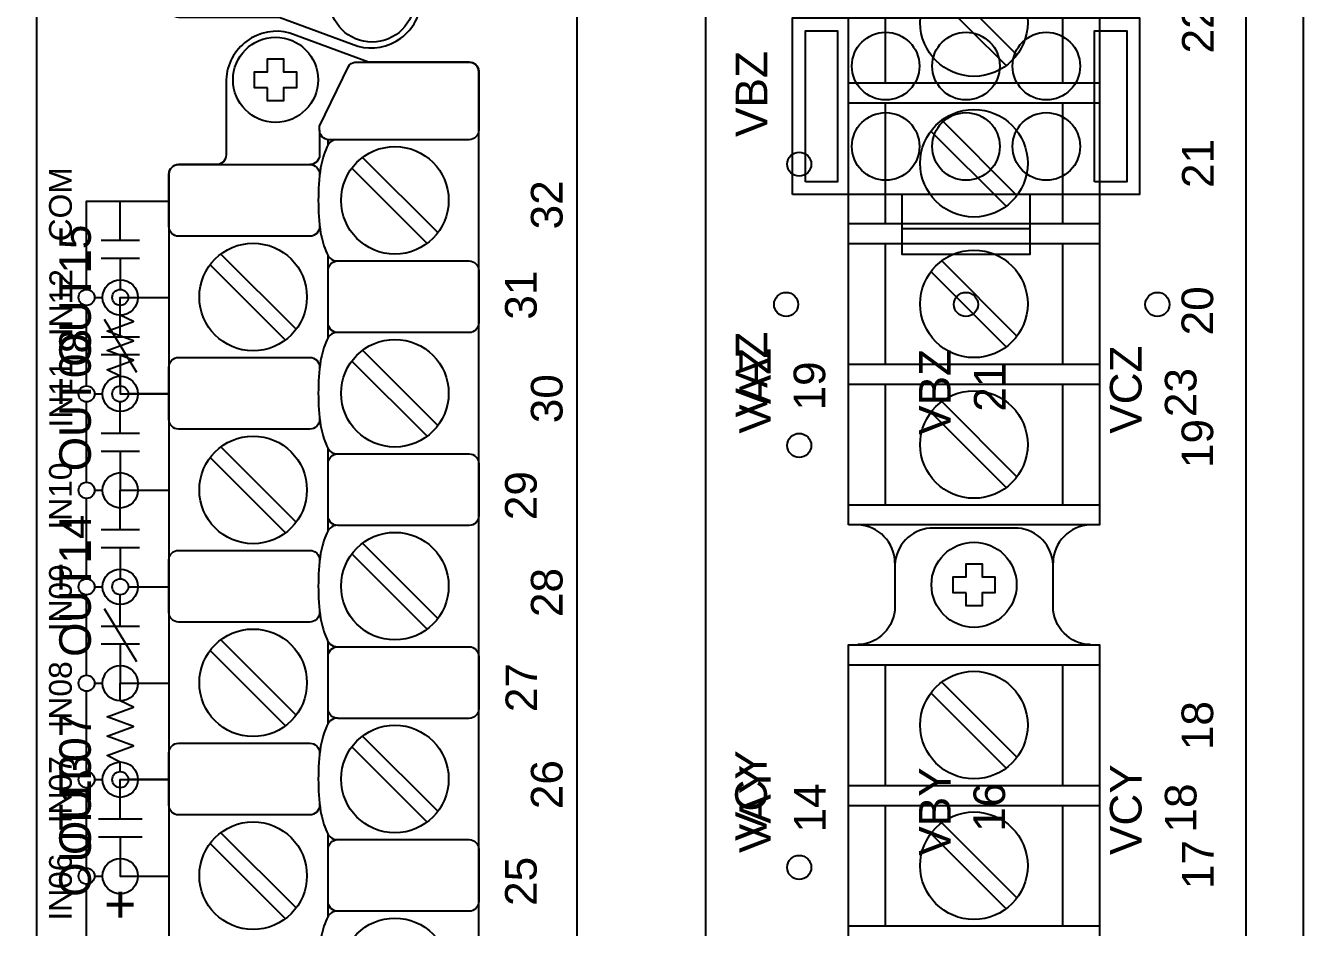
# Model space of a CAD drawing. Extents: x 1 to 47.7, y 0.3 to 34.2.
# Drawn here: x 35.879 to 39.855, y 11.939 to 14.744 of the extents above; entities that cross this region are included whole.
import ezdxf

# ---------------------------------------------------------------- set-up
doc = ezdxf.new("R2010")
doc.units = 0
doc.header["$MEASUREMENT"] = 0
for name, color, linetype in [('1_1__1__SCREW_TERMINAL', 7, 'CONTINUOUS'), ('1_2__2__CONNECTORIZED', 7, 'CONTINUOUS'), ('5_1__0__EMPTY', 7, 'CONTINUOUS'), ('5_2__2___8__OPTOISO_IND_LS', 7, 'CONTINUOUS'), ('5_3__7___8__OPTOISO_IND_LS', 7, 'CONTINUOUS'), ('5_4__4___24__OPTOISO_LS_IN', 7, 'CONTINUOUS'), ('5_5__D___24__OPTOISO_LS_IN', 7, 'CONTINUOUS'), ('5_6__8___8__OPTOISO_IND_LS', 7, 'CONTINUOUS'), ('6_0______DWG_', 7, 'CONTINUOUS')]:
    doc.layers.add(name, color=color, linetype=linetype)
doc.styles.add('ARIAL', font='arial.ttf')

msp = doc.modelspace()

# ---------------------------------------------------------------- linework, layer by layer
at = {"layer": '1_1__1__SCREW_TERMINAL'}
for points in [[(38.4397, 13.1906), (38.4397, 15.8781), (39.2197, 15.8781), (39.2197, 13.1906)], [(38.8049, 12.9794), (38.7646, 12.9794), (38.7646, 13.0293), (38.8049, 13.0293), (38.8049, 13.0695), (38.8549, 13.0695), (38.8549, 13.0293), (38.8948, 13.0293), (38.8948, 12.9794), (38.8549, 12.9794), (38.8549, 12.9392), (38.8049, 12.9392)], [(38.4397, 10.1304), (38.4397, 12.818), (39.2197, 12.818), (39.2197, 10.1304)]]:
    msp.add_lwpolyline(points, close=True, dxfattribs=at)
for points in [[(38.5548, 14.5657), (38.5548, 14.9407)], [(39.1047, 14.9407), (39.1047, 14.5657)], [(38.7292, 14.8869), (38.9634, 14.6527)], [(38.6958, 14.8535), (38.9299, 14.6193)], [(38.4397, 14.5657), (39.2197, 14.5657)], [(38.4397, 14.5031), (39.2197, 14.5031)], [(38.5548, 14.1281), (38.5548, 14.5031)], [(39.1047, 14.5031), (39.1047, 14.1281)], [(38.7292, 14.4494), (38.9634, 14.2152)], [(38.6958, 14.4159), (38.9299, 14.1818)], [(38.4397, 14.1281), (39.2197, 14.1281)], [(38.4397, 14.0656), (39.2197, 14.0656)], [(38.5548, 13.6906), (38.5548, 14.0656)], [(39.1047, 14.0656), (39.1047, 13.6906)], [(38.7292, 14.012), (38.9634, 13.7778)], [(38.6958, 13.9786), (38.9299, 13.7444)], [(38.4397, 13.6906), (39.2197, 13.6906)], [(38.4397, 13.6281), (39.2197, 13.6281)], [(38.5548, 13.2531), (38.5548, 13.6281)], [(39.1047, 13.6281), (39.1047, 13.2531)], [(38.7292, 13.5745), (38.9634, 13.3403)], [(38.6958, 13.541), (38.9299, 13.3069)], [(38.4397, 13.2531), (39.2197, 13.2531)], [(38.4397, 12.7554), (39.2197, 12.7554)], [(38.5548, 12.3804), (38.5548, 12.7554)], [(39.1047, 12.7554), (39.1047, 12.3804)], [(38.7292, 12.7018), (38.9634, 12.4677)], [(38.6958, 12.6684), (38.9299, 12.4342)], [(38.4397, 12.3804), (39.2197, 12.3804)], [(38.4397, 12.3181), (39.2197, 12.3181)], [(38.5548, 11.9431), (38.5548, 12.3181)], [(39.1047, 12.3181), (39.1047, 11.9431)], [(38.7292, 12.2643), (38.9634, 12.0301)], [(38.6958, 12.2309), (38.9299, 11.9967)], [(38.4397, 11.9431), (39.2197, 11.9431)]]:
    msp.add_lwpolyline(points, dxfattribs=at)
for points in [[(38.5837, 13.0726, 0.403969), (38.4678, 13.1905)], [(39.1916, 12.8182, -0.403969), (39.0757, 12.9361), (39.0757, 13.0663, 0.374201), (38.9669, 13.1809), (38.6925, 13.1809, 0.374201), (38.5838, 13.0663), (38.5837, 12.9361, -0.403969), (38.4678, 12.8182)], [(39.1916, 13.1905, 0.403969), (39.0757, 13.0726)]]:
    msp.add_lwpolyline(points, format="xyb", dxfattribs=at)
for centre, radius in [((38.8296, 14.7531), 0.1673), ((38.8296, 14.3156), 0.1673), ((38.2858, 14.3128), 0.0375), ((38.8296, 13.8782), 0.1673), ((38.8296, 13.4407), 0.1673), ((38.2858, 13.4378), 0.0375), ((38.8297, 13.0044), 0.1324), ((38.8296, 12.568), 0.1673), ((38.8296, 12.1305), 0.1673), ((38.2858, 12.1253), 0.0375)]:
    msp.add_circle(centre, radius, dxfattribs=at)
at = {"layer": '1_2__2__CONNECTORIZED'}
for points in [[(38.2647, 14.2181), (38.2647, 14.7679), (39.3447, 14.7679), (39.3447, 14.2181)], [(38.3049, 14.2581), (38.3049, 14.728), (38.4048, 14.728), (38.4048, 14.2581)], [(39.2047, 14.2581), (39.2047, 14.728), (39.3048, 14.728), (39.3048, 14.2581)]]:
    msp.add_lwpolyline(points, close=True, dxfattribs=at)
for points in [[(38.6047, 14.2181), (38.6047, 14.0331), (39.0047, 14.0331), (39.0047, 14.2181)], [(38.6047, 14.113), (39.0047, 14.113)]]:
    msp.add_lwpolyline(points, dxfattribs=at)
for centre, radius in [((38.5548, 14.6179), 0.1051), ((38.8049, 14.6179), 0.1051), ((39.0548, 14.6179), 0.1051), ((38.5548, 14.3679), 0.1051), ((38.8049, 14.3679), 0.1051), ((39.0548, 14.3679), 0.1051), ((38.2451, 13.8765), 0.0375), ((38.8047, 13.8765), 0.0375), ((39.4002, 13.8765), 0.0375)]:
    msp.add_circle(centre, radius, dxfattribs=at)
at = {"layer": '5_1__0__EMPTY'}
for points in [[(36.3247, 19.7815), (36.3247, 14.8004, 0.414215), (36.3547, 14.7704), (36.6675, 14.7705), (36.9123, 14.6796, 0.47859), (37.1108, 14.8246), (37.1108, 15.058, -0.414214), (37.1408, 15.088), (37.2588, 15.088, 0.414213), (37.2888, 15.118), (37.2889, 20.0998, 0.414214), (37.2589, 20.1298), (36.9459, 20.1298), (36.7011, 20.2207, 0.480048), (36.5029, 20.0757), (36.5029, 19.8415, -0.414214), (36.4729, 19.8115), (36.3547, 19.8115, 0.414212), (36.3247, 19.7815), (36.3247, 19.7815)], [(36.3247, 14.2815), (36.3247, 9.3004, 0.414215), (36.3547, 9.2704), (36.6675, 9.2705), (36.9123, 9.1796, 0.47859), (37.1108, 9.3246), (37.1108, 9.558, -0.414214), (37.1408, 9.588), (37.2588, 9.588, 0.414213), (37.2888, 9.618), (37.2889, 14.5998, 0.414214), (37.2589, 14.6298), (36.9459, 14.6298), (36.7011, 14.7207, 0.480048), (36.5029, 14.5757), (36.5029, 14.3415, -0.414214), (36.4729, 14.3115), (36.3547, 14.3115, 0.414212), (36.3247, 14.2815), (36.3247, 14.2815)]]:
    msp.add_lwpolyline(points, format="xyb", dxfattribs=at)
msp.add_lwpolyline([(36.6318, 14.5503), (36.5915, 14.5503), (36.5915, 14.6002), (36.6318, 14.6002), (36.6318, 14.6403), (36.6817, 14.6403), (36.6817, 14.6002), (36.7217, 14.6002), (36.7217, 14.5503), (36.6817, 14.5503), (36.6817, 14.5101), (36.6318, 14.5101)], close=True, dxfattribs=at)
for centre in [(36.9567, 14.825), (36.6566, 14.5752)]:
    msp.add_circle(centre, 0.1324, dxfattribs=at)
at = {"layer": '5_2__2___8__OPTOISO_IND_LS'}
for points in [[(37.2588, 15.088, 0.414213), (37.2888, 15.118), (37.2889, 20.0998, 0.414214), (37.2589, 20.1298), (36.9459, 20.1298), (36.7011, 20.2207, 0.480048), (36.5029, 20.0757), (36.5029, 19.8415, -0.414214), (36.4729, 19.8115), (36.3547, 19.8115, 0.414212), (36.3247, 19.7815), (36.3247, 19.7815), (36.3247, 14.8004, 0.414215), (36.3547, 14.7704), (36.6675, 14.7705), (36.9123, 14.6796, 0.47859), (37.1108, 14.8246), (37.1108, 15.058, -0.414214), (37.1408, 15.088)], [(37.2588, 9.588, 0.414213), (37.2888, 9.618), (37.2889, 14.5998, 0.414214), (37.2589, 14.6298), (36.9459, 14.6298), (36.7011, 14.7207, 0.480048), (36.5029, 14.5757), (36.5029, 14.3415, -0.414214), (36.4729, 14.3115), (36.3547, 14.3115, 0.414212), (36.3247, 14.2815), (36.3247, 14.2815), (36.3247, 9.3004, 0.414215), (36.3547, 9.2704), (36.6675, 9.2705), (36.9123, 9.1796, 0.47859), (37.1108, 9.3246), (37.1108, 9.558, -0.414214), (37.1408, 9.588)], [(36.7935, 14.4188), (36.7936, 14.3415, -0.414214), (36.7636, 14.3115)], [(36.8416, 14.3888, 0.127742), (36.8262, 14.381, 0.081668), (36.816, 14.3654, 0.0591), (36.7967, 14.3017, 0.034646), (36.7896, 14.2002, 0.03436), (36.7967, 14.0995, 0.0591), (36.816, 14.0358, 0.081668), (36.8262, 14.0201, 0.191033), (36.8501, 14.0116)], [(36.7934, 14.1265), (36.7934, 14.1186, -0.414214), (36.7634, 14.0886), (36.3547, 14.0886, -0.414214), (36.3247, 14.1186), (36.3247, 14.2815, -0.414214), (36.3547, 14.3115), (36.7634, 14.3115, -0.414214), (36.7934, 14.2815), (36.7934, 14.2747)], [(36.8201, 13.9816, -0.414214), (36.8501, 14.0116), (37.2588, 14.0116, -0.414214), (37.2888, 13.9816), (37.2888, 13.8188, -0.414214), (37.2588, 13.7888), (36.8501, 13.7888, -0.414214), (36.8201, 13.8188)], [(36.8501, 13.7895, 0.191033), (36.8262, 13.781, 0.081668), (36.816, 13.7654, 0.0591), (36.7967, 13.7017, 0.034646), (36.7896, 13.6002, 0.03436), (36.7967, 13.4995, 0.0591), (36.816, 13.4358, 0.081668), (36.8262, 13.4201, 0.191033), (36.8501, 13.4116)], [(36.7934, 13.5265), (36.7934, 13.5186, -0.414214), (36.7634, 13.4886), (36.3547, 13.4886, -0.414214), (36.3247, 13.5186), (36.3247, 13.6815, -0.414214), (36.3547, 13.7115), (36.7634, 13.7115, -0.414214), (36.7934, 13.6815), (36.7934, 13.6746)], [(36.8201, 13.3816, -0.414214), (36.8501, 13.4116), (37.2588, 13.4116, -0.414214), (37.2888, 13.3816), (37.2888, 13.2188, -0.414214), (37.2588, 13.1888), (36.8501, 13.1888, -0.414214), (36.8201, 13.2188)], [(36.8501, 13.1895, 0.191033), (36.8262, 13.181, 0.081668), (36.816, 13.1654, 0.0591), (36.7967, 13.1017, 0.034646), (36.7896, 13.0002, 0.03436), (36.7967, 12.8995, 0.0591), (36.816, 12.8358, 0.081668), (36.8262, 12.8201, 0.191033), (36.8501, 12.8116)], [(36.7934, 12.9265), (36.7934, 12.9186, -0.414214), (36.7634, 12.8886), (36.3547, 12.8886, -0.414214), (36.3247, 12.9186), (36.3247, 13.0815, -0.414214), (36.3547, 13.1115), (36.7634, 13.1115, -0.414214), (36.7934, 13.0815), (36.7934, 13.0746)], [(36.8201, 12.7816, -0.414214), (36.8501, 12.8116), (37.2588, 12.8116, -0.414214), (37.2888, 12.7816), (37.2888, 12.6188, -0.414214), (37.2588, 12.5888), (36.8501, 12.5888, -0.414214), (36.8201, 12.6188)], [(36.8501, 12.5895, 0.191033), (36.8262, 12.581, 0.081668), (36.816, 12.5654, 0.0591), (36.7967, 12.5017, 0.034646), (36.7896, 12.4002, 0.03436), (36.7967, 12.2995, 0.0591), (36.816, 12.2358, 0.081668), (36.8262, 12.2201, 0.191033), (36.8501, 12.2116)], [(36.7934, 12.3265), (36.7934, 12.3186, -0.414214), (36.7634, 12.2886), (36.3547, 12.2886, -0.414214), (36.3247, 12.3186), (36.3247, 12.4815, -0.414214), (36.3547, 12.5115), (36.7634, 12.5115, -0.414214), (36.7934, 12.4815), (36.7934, 12.4746)], [(36.8201, 12.1816, -0.414214), (36.8501, 12.2116), (37.2588, 12.2116, -0.414214), (37.2888, 12.1816), (37.2888, 12.0188, -0.414214), (37.2588, 11.9888), (36.8501, 11.9888, -0.414214), (36.8201, 12.0188)], [(36.8501, 11.9895, 0.191033), (36.8262, 11.981, 0.081668), (36.816, 11.9654, 0.0591), (36.7967, 11.9017, 0.034646), (36.7896, 11.8002, 0.03436), (36.7967, 11.6995, 0.0591), (36.816, 11.6357, 0.081668), (36.8262, 11.6201, 0.191033), (36.8501, 11.6116)]]:
    msp.add_lwpolyline(points, format="xyb", dxfattribs=at)
msp.add_lwpolyline([(36.6318, 14.5503), (36.5915, 14.5503), (36.5915, 14.6002), (36.6318, 14.6002), (36.6318, 14.6403), (36.6817, 14.6403), (36.6817, 14.6002), (36.7217, 14.6002), (36.7217, 14.5503), (36.6817, 14.5503), (36.6817, 14.5101), (36.6318, 14.5101)], close=True, dxfattribs=at)
msp.add_lwpolyline([(37.2888, 14.6031), (37.2889, 14.4188, -0.414214), (37.2589, 14.3888), (36.8218, 14.3888, -0.390527), (36.7935, 14.4188), (36.7935, 14.431), (36.8832, 14.6169, -0.241514), (36.9032, 14.6298), (37.2589, 14.6298, -0.422157)], format="xyb", close=True, dxfattribs=at)
for points in [[(36.8194, 14.3891), (36.8194, 14.372)], [(36.9275, 14.334), (37.1616, 14.0998)], [(36.894, 14.3005), (37.1282, 14.0664)], [(36.1735, 14.076), (36.1735, 14.1982), (36.3247, 14.1982)], [(36.1135, 14.076), (36.2335, 14.076)], [(36.1135, 14.0203), (36.2335, 14.0203)], [(36.1735, 14.0203), (36.1735, 13.9232)], [(36.4531, 13.9999), (36.6872, 13.7657)], [(36.4865, 14.0333), (36.7206, 13.7991)], [(36.8201, 13.773), (36.8201, 14.0281)], [(36.1985, 13.8982), (36.3247, 13.8982)], [(36.1735, 13.776), (36.1735, 13.8732)], [(36.1235, 13.8307), (36.2235, 13.6657)], [(36.1135, 13.776), (36.2335, 13.776)], [(36.1135, 13.7203), (36.2335, 13.7203)], [(36.1735, 13.7203), (36.1735, 13.5982), (36.3247, 13.5982)], [(36.9275, 13.734), (37.1616, 13.4998)], [(36.894, 13.7005), (37.1282, 13.4664)], [(36.4531, 13.3999), (36.6872, 13.1657)], [(36.4865, 13.4333), (36.7206, 13.1991)], [(36.8201, 13.173), (36.8201, 13.4281)], [(36.1735, 13.176), (36.1735, 13.2982), (36.3247, 13.2982)], [(36.1135, 13.176), (36.2335, 13.176)], [(36.9275, 13.134), (37.1616, 12.8998)], [(36.1135, 13.1203), (36.2335, 13.1203)], [(36.1735, 13.1203), (36.1735, 13.0232)], [(36.894, 13.1005), (37.1282, 12.8664)], [(36.1735, 12.876), (36.1735, 12.9732)], [(36.1985, 12.9982), (36.3247, 12.9982)], [(36.1235, 12.9307), (36.2235, 12.7657)], [(36.1135, 12.876), (36.2335, 12.876)], [(36.1135, 12.8203), (36.2335, 12.8203)], [(36.1735, 12.8203), (36.1735, 12.6982), (36.3247, 12.6982)], [(36.4865, 12.8333), (36.7206, 12.5991)], [(36.8201, 12.573), (36.8201, 12.8281)], [(36.4531, 12.7999), (36.6872, 12.5657)], [(36.9275, 12.534), (37.1616, 12.2998)], [(36.894, 12.5005), (37.1282, 12.2664)], [(36.1735, 12.276), (36.1735, 12.3982), (36.3247, 12.3982)], [(36.106, 12.276), (36.241, 12.276)], [(36.106, 12.2203), (36.241, 12.2203)], [(36.1735, 12.2203), (36.1735, 12.0982), (36.3247, 12.0982)], [(36.4865, 12.2333), (36.7206, 11.9991)], [(36.8201, 11.973), (36.8201, 12.2281)], [(36.4531, 12.1999), (36.6872, 11.9657)]]:
    msp.add_lwpolyline(points, dxfattribs=at)
for centre, radius in [((36.9567, 14.825), 0.1324), ((36.6566, 14.5752), 0.1324), ((37.0278, 14.2002), 0.1673), ((36.5868, 13.8995), 0.1673), ((36.1735, 13.8982), 0.025), ((37.0278, 13.6002), 0.1673), ((36.5868, 13.2995), 0.1673), ((37.0278, 13.0002), 0.1673), ((36.1735, 12.9982), 0.025), ((36.5868, 12.6995), 0.1673), ((37.0278, 12.4002), 0.1673), ((36.5868, 12.0995), 0.1673), ((37.0278, 11.8002), 0.1673)]:
    msp.add_circle(centre, radius, dxfattribs=at)
at = {"layer": '5_3__7___8__OPTOISO_IND_LS'}
for points in [[(37.2588, 15.088, 0.414213), (37.2888, 15.118), (37.2889, 20.0998, 0.414214), (37.2589, 20.1298), (36.9459, 20.1298), (36.7011, 20.2207, 0.480048), (36.5029, 20.0757), (36.5029, 19.8415, -0.414214), (36.4729, 19.8115), (36.3547, 19.8115, 0.414212), (36.3247, 19.7815), (36.3247, 19.7815), (36.3247, 14.8004, 0.414215), (36.3547, 14.7704), (36.6675, 14.7705), (36.9123, 14.6796, 0.47859), (37.1108, 14.8246), (37.1108, 15.058, -0.414214), (37.1408, 15.088)], [(37.2588, 9.588, 0.414213), (37.2888, 9.618), (37.2889, 14.5998, 0.414214), (37.2589, 14.6298), (36.9459, 14.6298), (36.7011, 14.7207, 0.480048), (36.5029, 14.5757), (36.5029, 14.3415, -0.414214), (36.4729, 14.3115), (36.3547, 14.3115, 0.414212), (36.3247, 14.2815), (36.3247, 14.2815), (36.3247, 9.3004, 0.414215), (36.3547, 9.2704), (36.6675, 9.2705), (36.9123, 9.1796, 0.47859), (37.1108, 9.3246), (37.1108, 9.558, -0.414214), (37.1408, 9.588)], [(36.7935, 14.4188), (36.7936, 14.3415, -0.414214), (36.7636, 14.3115)], [(36.8416, 14.3888, 0.127742), (36.8262, 14.381, 0.081668), (36.816, 14.3654, 0.0591), (36.7967, 14.3017, 0.034646), (36.7896, 14.2002, 0.03436), (36.7967, 14.0995, 0.0591), (36.816, 14.0358, 0.081668), (36.8262, 14.0201, 0.191033), (36.8501, 14.0116)], [(36.7934, 14.1265), (36.7934, 14.1186, -0.414214), (36.7634, 14.0886), (36.3547, 14.0886, -0.414214), (36.3247, 14.1186), (36.3247, 14.2815, -0.414214), (36.3547, 14.3115), (36.7634, 14.3115, -0.414214), (36.7934, 14.2815), (36.7934, 14.2747)], [(36.8201, 13.9816, -0.414214), (36.8501, 14.0116), (37.2588, 14.0116, -0.414214), (37.2888, 13.9816), (37.2888, 13.8188, -0.414214), (37.2588, 13.7888), (36.8501, 13.7888, -0.414214), (36.8201, 13.8188)], [(36.8501, 13.7895, 0.191033), (36.8262, 13.781, 0.081668), (36.816, 13.7654, 0.0591), (36.7967, 13.7017, 0.034646), (36.7896, 13.6002, 0.03436), (36.7967, 13.4995, 0.0591), (36.816, 13.4358, 0.081668), (36.8262, 13.4201, 0.191033), (36.8501, 13.4116)], [(36.7934, 13.5265), (36.7934, 13.5186, -0.414214), (36.7634, 13.4886), (36.3547, 13.4886, -0.414214), (36.3247, 13.5186), (36.3247, 13.6815, -0.414214), (36.3547, 13.7115), (36.7634, 13.7115, -0.414214), (36.7934, 13.6815), (36.7934, 13.6746)], [(36.8201, 13.3816, -0.414214), (36.8501, 13.4116), (37.2588, 13.4116, -0.414214), (37.2888, 13.3816), (37.2888, 13.2188, -0.414214), (37.2588, 13.1888), (36.8501, 13.1888, -0.414214), (36.8201, 13.2188)], [(36.8501, 13.1895, 0.191033), (36.8262, 13.181, 0.081668), (36.816, 13.1654, 0.0591), (36.7967, 13.1017, 0.034646), (36.7896, 13.0002, 0.03436), (36.7967, 12.8995, 0.0591), (36.816, 12.8358, 0.081668), (36.8262, 12.8201, 0.191033), (36.8501, 12.8116)], [(36.7934, 12.9265), (36.7934, 12.9186, -0.414214), (36.7634, 12.8886), (36.3547, 12.8886, -0.414214), (36.3247, 12.9186), (36.3247, 13.0815, -0.414214), (36.3547, 13.1115), (36.7634, 13.1115, -0.414214), (36.7934, 13.0815), (36.7934, 13.0746)], [(36.8201, 12.7816, -0.414214), (36.8501, 12.8116), (37.2588, 12.8116, -0.414214), (37.2888, 12.7816), (37.2888, 12.6188, -0.414214), (37.2588, 12.5888), (36.8501, 12.5888, -0.414214), (36.8201, 12.6188)], [(36.8501, 12.5895, 0.191033), (36.8262, 12.581, 0.081668), (36.816, 12.5654, 0.0591), (36.7967, 12.5017, 0.034646), (36.7896, 12.4002, 0.03436), (36.7967, 12.2995, 0.0591), (36.816, 12.2358, 0.081668), (36.8262, 12.2201, 0.191033), (36.8501, 12.2116)], [(36.7934, 12.3265), (36.7934, 12.3186, -0.414214), (36.7634, 12.2886), (36.3547, 12.2886, -0.414214), (36.3247, 12.3186), (36.3247, 12.4815, -0.414214), (36.3547, 12.5115), (36.7634, 12.5115, -0.414214), (36.7934, 12.4815), (36.7934, 12.4746)], [(36.8201, 12.1816, -0.414214), (36.8501, 12.2116), (37.2588, 12.2116, -0.414214), (37.2888, 12.1816), (37.2888, 12.0188, -0.414214), (37.2588, 11.9888), (36.8501, 11.9888, -0.414214), (36.8201, 12.0188)], [(36.8501, 11.9895, 0.191033), (36.8262, 11.981, 0.081668), (36.816, 11.9654, 0.0591), (36.7967, 11.9017, 0.034646), (36.7896, 11.8002, 0.03436), (36.7967, 11.6995, 0.0591), (36.816, 11.6357, 0.081668), (36.8262, 11.6201, 0.191033), (36.8501, 11.6116)]]:
    msp.add_lwpolyline(points, format="xyb", dxfattribs=at)
msp.add_lwpolyline([(36.6318, 14.5503), (36.5915, 14.5503), (36.5915, 14.6002), (36.6318, 14.6002), (36.6318, 14.6403), (36.6817, 14.6403), (36.6817, 14.6002), (36.7217, 14.6002), (36.7217, 14.5503), (36.6817, 14.5503), (36.6817, 14.5101), (36.6318, 14.5101)], close=True, dxfattribs=at)
msp.add_lwpolyline([(37.2888, 14.6031), (37.2889, 14.4188, -0.414214), (37.2589, 14.3888), (36.8218, 14.3888, -0.390527), (36.7935, 14.4188), (36.7935, 14.431), (36.8832, 14.6169, -0.241514), (36.9032, 14.6298), (37.2589, 14.6298, -0.422157)], format="xyb", close=True, dxfattribs=at)
for points in [[(36.8194, 14.3891), (36.8194, 14.372)], [(36.9275, 14.334), (37.1616, 14.0998)], [(36.894, 14.3005), (37.1282, 14.0664)], [(36.1735, 14.076), (36.1735, 14.1982), (36.3247, 14.1982)], [(36.1135, 14.076), (36.2335, 14.076)], [(36.1135, 14.0203), (36.2335, 14.0203)], [(36.1735, 14.0203), (36.1735, 13.9232)], [(36.4531, 13.9999), (36.6872, 13.7657)], [(36.4865, 14.0333), (36.7206, 13.7991)], [(36.8201, 13.773), (36.8201, 14.0281)], [(36.1985, 13.8982), (36.3247, 13.8982)], [(36.1735, 13.776), (36.1735, 13.8732)], [(36.1235, 13.8307), (36.2235, 13.6657)], [(36.1135, 13.776), (36.2335, 13.776)], [(36.1135, 13.7203), (36.2335, 13.7203)], [(36.1735, 13.7203), (36.1735, 13.5982), (36.3247, 13.5982)], [(36.9275, 13.734), (37.1616, 13.4998)], [(36.894, 13.7005), (37.1282, 13.4664)], [(36.4531, 13.3999), (36.6872, 13.1657)], [(36.4865, 13.4333), (36.7206, 13.1991)], [(36.8201, 13.173), (36.8201, 13.4281)], [(36.1735, 13.176), (36.1735, 13.2982), (36.3247, 13.2982)], [(36.1135, 13.176), (36.2335, 13.176)], [(36.9275, 13.134), (37.1616, 12.8998)], [(36.1135, 13.1203), (36.2335, 13.1203)], [(36.1735, 13.1203), (36.1735, 13.0232)], [(36.894, 13.1005), (37.1282, 12.8664)], [(36.1735, 12.876), (36.1735, 12.9732)], [(36.1985, 12.9982), (36.3247, 12.9982)], [(36.1235, 12.9307), (36.2235, 12.7657)], [(36.1135, 12.876), (36.2335, 12.876)], [(36.1135, 12.8203), (36.2335, 12.8203)], [(36.1735, 12.8203), (36.1735, 12.6982), (36.3247, 12.6982)], [(36.4865, 12.8333), (36.7206, 12.5991)], [(36.8201, 12.573), (36.8201, 12.8281)], [(36.4531, 12.7999), (36.6872, 12.5657)], [(36.9275, 12.534), (37.1616, 12.2998)], [(36.894, 12.5005), (37.1282, 12.2664)], [(36.1735, 12.276), (36.1735, 12.3982), (36.3247, 12.3982)], [(36.106, 12.276), (36.241, 12.276)], [(36.106, 12.2203), (36.241, 12.2203)], [(36.1735, 12.2203), (36.1735, 12.0982), (36.3247, 12.0982)], [(36.4865, 12.2333), (36.7206, 11.9991)], [(36.8201, 11.973), (36.8201, 12.2281)], [(36.4531, 12.1999), (36.6872, 11.9657)]]:
    msp.add_lwpolyline(points, dxfattribs=at)
for centre, radius in [((36.9567, 14.825), 0.1324), ((36.6566, 14.5752), 0.1324), ((37.0278, 14.2002), 0.1673), ((36.5868, 13.8995), 0.1673), ((36.1735, 13.8982), 0.025), ((37.0278, 13.6002), 0.1673), ((36.5868, 13.2995), 0.1673), ((37.0278, 13.0002), 0.1673), ((36.1735, 12.9982), 0.025), ((36.5868, 12.6995), 0.1673), ((37.0278, 12.4002), 0.1673), ((36.5868, 12.0995), 0.1673), ((37.0278, 11.8002), 0.1673)]:
    msp.add_circle(centre, radius, dxfattribs=at)
at = {"layer": '5_4__4___24__OPTOISO_LS_IN'}
for points in [[(37.2588, 15.088, 0.414213), (37.2888, 15.118), (37.2889, 20.0998, 0.414214), (37.2589, 20.1298), (36.9459, 20.1298), (36.7011, 20.2207, 0.480048), (36.5029, 20.0757), (36.5029, 19.8415, -0.414214), (36.4729, 19.8115), (36.3547, 19.8115, 0.414212), (36.3247, 19.7815), (36.3247, 19.7815), (36.3247, 14.8004, 0.414215), (36.3547, 14.7704), (36.6675, 14.7705), (36.9123, 14.6796, 0.47859), (37.1108, 14.8246), (37.1108, 15.058, -0.414214), (37.1408, 15.088)], [(37.2588, 9.588, 0.414213), (37.2888, 9.618), (37.2889, 14.5998, 0.414214), (37.2589, 14.6298), (36.9459, 14.6298), (36.7011, 14.7207, 0.480048), (36.5029, 14.5757), (36.5029, 14.3415, -0.414214), (36.4729, 14.3115), (36.3547, 14.3115, 0.414212), (36.3247, 14.2815), (36.3247, 14.2815), (36.3247, 9.3004, 0.414215), (36.3547, 9.2704), (36.6675, 9.2705), (36.9123, 9.1796, 0.47859), (37.1108, 9.3246), (37.1108, 9.558, -0.414214), (37.1408, 9.588)], [(36.7935, 14.4188), (36.7936, 14.3415, -0.414214), (36.7636, 14.3115)], [(36.8416, 14.3888, 0.127742), (36.8262, 14.381, 0.081668), (36.816, 14.3654, 0.0591), (36.7967, 14.3017, 0.034646), (36.7896, 14.2002, 0.03436), (36.7967, 14.0995, 0.0591), (36.816, 14.0358, 0.081668), (36.8262, 14.0201, 0.191033), (36.8501, 14.0116)], [(36.7934, 14.1265), (36.7934, 14.1186, -0.414214), (36.7634, 14.0886), (36.3547, 14.0886, -0.414214), (36.3247, 14.1186), (36.3247, 14.2815, -0.414214), (36.3547, 14.3115), (36.7634, 14.3115, -0.414214), (36.7934, 14.2815), (36.7934, 14.2747)], [(36.8201, 13.9816, -0.414214), (36.8501, 14.0116), (37.2588, 14.0116, -0.414214), (37.2888, 13.9816), (37.2888, 13.8188, -0.414214), (37.2588, 13.7888), (36.8501, 13.7888, -0.414214), (36.8201, 13.8188)], [(36.8501, 13.7895, 0.191033), (36.8262, 13.781, 0.081668), (36.816, 13.7654, 0.0591), (36.7967, 13.7017, 0.034646), (36.7896, 13.6002, 0.03436), (36.7967, 13.4995, 0.0591), (36.816, 13.4358, 0.081668), (36.8262, 13.4201, 0.191033), (36.8501, 13.4116)], [(36.7934, 13.5265), (36.7934, 13.5186, -0.414214), (36.7634, 13.4886), (36.3547, 13.4886, -0.414214), (36.3247, 13.5186), (36.3247, 13.6815, -0.414214), (36.3547, 13.7115), (36.7634, 13.7115, -0.414214), (36.7934, 13.6815), (36.7934, 13.6746)], [(36.8201, 13.3816, -0.414214), (36.8501, 13.4116), (37.2588, 13.4116, -0.414214), (37.2888, 13.3816), (37.2888, 13.2188, -0.414214), (37.2588, 13.1888), (36.8501, 13.1888, -0.414214), (36.8201, 13.2188)], [(36.8501, 13.1895, 0.191033), (36.8262, 13.181, 0.081668), (36.816, 13.1654, 0.0591), (36.7967, 13.1017, 0.034646), (36.7896, 13.0002, 0.03436), (36.7967, 12.8995, 0.0591), (36.816, 12.8358, 0.081668), (36.8262, 12.8201, 0.191033), (36.8501, 12.8116)], [(36.7934, 12.9265), (36.7934, 12.9186, -0.414214), (36.7634, 12.8886), (36.3547, 12.8886, -0.414214), (36.3247, 12.9186), (36.3247, 13.0815, -0.414214), (36.3547, 13.1115), (36.7634, 13.1115, -0.414214), (36.7934, 13.0815), (36.7934, 13.0746)], [(36.8201, 12.7816, -0.414214), (36.8501, 12.8116), (37.2588, 12.8116, -0.414214), (37.2888, 12.7816), (37.2888, 12.6188, -0.414214), (37.2588, 12.5888), (36.8501, 12.5888, -0.414214), (36.8201, 12.6188)], [(36.8501, 12.5895, 0.191033), (36.8262, 12.581, 0.081668), (36.816, 12.5654, 0.0591), (36.7967, 12.5017, 0.034646), (36.7896, 12.4002, 0.03436), (36.7967, 12.2995, 0.0591), (36.816, 12.2358, 0.081668), (36.8262, 12.2201, 0.191033), (36.8501, 12.2116)], [(36.7934, 12.3265), (36.7934, 12.3186, -0.414214), (36.7634, 12.2886), (36.3547, 12.2886, -0.414214), (36.3247, 12.3186), (36.3247, 12.4815, -0.414214), (36.3547, 12.5115), (36.7634, 12.5115, -0.414214), (36.7934, 12.4815), (36.7934, 12.4746)], [(36.8201, 12.1816, -0.414214), (36.8501, 12.2116), (37.2588, 12.2116, -0.414214), (37.2888, 12.1816), (37.2888, 12.0188, -0.414214), (37.2588, 11.9888), (36.8501, 11.9888, -0.414214), (36.8201, 12.0188)], [(36.8501, 11.9895, 0.191033), (36.8262, 11.981, 0.081668), (36.816, 11.9654, 0.0591), (36.7967, 11.9017, 0.034646), (36.7896, 11.8002, 0.03436), (36.7967, 11.6995, 0.0591), (36.816, 11.6357, 0.081668), (36.8262, 11.6201, 0.191033), (36.8501, 11.6116)]]:
    msp.add_lwpolyline(points, format="xyb", dxfattribs=at)
msp.add_lwpolyline([(36.6318, 14.5503), (36.5915, 14.5503), (36.5915, 14.6002), (36.6318, 14.6002), (36.6318, 14.6403), (36.6817, 14.6403), (36.6817, 14.6002), (36.7217, 14.6002), (36.7217, 14.5503), (36.6817, 14.5503), (36.6817, 14.5101), (36.6318, 14.5101)], close=True, dxfattribs=at)
msp.add_lwpolyline([(37.2888, 14.6031), (37.2889, 14.4188, -0.414214), (37.2589, 14.3888), (36.8218, 14.3888, -0.390527), (36.7935, 14.4188), (36.7935, 14.431), (36.8832, 14.6169, -0.241514), (36.9032, 14.6298), (37.2589, 14.6298, -0.422157)], format="xyb", close=True, dxfattribs=at)
for points in [[(36.8194, 14.3891), (36.8194, 14.372)], [(36.9275, 14.334), (37.1616, 14.0998)], [(36.894, 14.3005), (37.1282, 14.0664)], [(36.0686, 13.9232), (36.0686, 14.1982), (36.3247, 14.1982)], [(36.4531, 13.9999), (36.6872, 13.7657)], [(36.4865, 14.0333), (36.7206, 13.7991)], [(36.8201, 13.773), (36.8201, 14.0281)], [(36.0936, 13.8982), (36.1185, 13.8982)], [(36.2285, 13.8982), (36.3247, 13.8982)], [(36.0686, 13.6232), (36.0686, 13.8732)], [(36.9275, 13.734), (37.1616, 13.4998)], [(36.894, 13.7005), (37.1282, 13.4664)], [(36.0936, 13.5982), (36.1185, 13.5982)], [(36.2285, 13.5982), (36.3247, 13.5982)], [(36.0686, 13.3232), (36.0686, 13.5732)], [(36.4531, 13.3999), (36.6872, 13.1657)], [(36.4865, 13.4333), (36.7206, 13.1991)], [(36.8201, 13.173), (36.8201, 13.4281)], [(36.0936, 13.2982), (36.1185, 13.2982)], [(36.2285, 13.2982), (36.3247, 13.2982)], [(36.0686, 13.0232), (36.0686, 13.2732)], [(36.9275, 13.134), (37.1616, 12.8998)], [(36.894, 13.1005), (37.1282, 12.8664)], [(36.0686, 12.7232), (36.0686, 12.9732)], [(36.0936, 12.9982), (36.1185, 12.9982)], [(36.2285, 12.9982), (36.3247, 12.9982)], [(36.4865, 12.8333), (36.7206, 12.5991)], [(36.8201, 12.573), (36.8201, 12.8281)], [(36.4531, 12.7999), (36.6872, 12.5657)], [(36.0936, 12.6982), (36.1185, 12.6982)], [(36.2285, 12.6982), (36.3247, 12.6982)], [(36.0686, 12.4232), (36.0686, 12.6732)], [(36.9275, 12.534), (37.1616, 12.2998)], [(36.894, 12.5005), (37.1282, 12.2664)], [(36.0686, 12.1232), (36.0686, 12.3732)], [(36.0936, 12.3982), (36.1185, 12.3982)], [(36.2285, 12.3982), (36.3247, 12.3982)], [(36.4865, 12.2333), (36.7206, 11.9991)], [(36.8201, 11.973), (36.8201, 12.2281)], [(36.4531, 12.1999), (36.6872, 11.9657)], [(36.0936, 12.0982), (36.1185, 12.0982)], [(36.2285, 12.0982), (36.3247, 12.0982)], [(36.0686, 11.8232), (36.0686, 12.0732)]]:
    msp.add_lwpolyline(points, dxfattribs=at)
for centre, radius in [((36.9567, 14.825), 0.1324), ((36.6566, 14.5752), 0.1324), ((37.0278, 14.2002), 0.1673), ((36.5868, 13.8995), 0.1673), ((36.0686, 13.8982), 0.025), ((36.1735, 13.8982), 0.055), ((37.0278, 13.6002), 0.1673), ((36.1735, 13.5982), 0.055), ((36.0686, 13.5982), 0.025), ((36.5868, 13.2995), 0.1673), ((36.0686, 13.2982), 0.025), ((36.1735, 13.2982), 0.055), ((37.0278, 13.0002), 0.1673), ((36.1735, 12.9982), 0.055), ((36.0686, 12.9982), 0.025), ((36.5868, 12.6995), 0.1673), ((36.1735, 12.6982), 0.055), ((36.0686, 12.6982), 0.025), ((37.0278, 12.4002), 0.1673), ((36.1735, 12.3982), 0.055), ((36.0686, 12.3982), 0.025), ((36.5868, 12.0995), 0.1673), ((36.1735, 12.0982), 0.055), ((36.0686, 12.0982), 0.025), ((37.0278, 11.8002), 0.1673)]:
    msp.add_circle(centre, radius, dxfattribs=at)
at = {"layer": '5_5__D___24__OPTOISO_LS_IN'}
for points in [[(37.2588, 15.088, 0.414213), (37.2888, 15.118), (37.2889, 20.0998, 0.414214), (37.2589, 20.1298), (36.9459, 20.1298), (36.7011, 20.2207, 0.480048), (36.5029, 20.0757), (36.5029, 19.8415, -0.414214), (36.4729, 19.8115), (36.3547, 19.8115, 0.414212), (36.3247, 19.7815), (36.3247, 19.7815), (36.3247, 14.8004, 0.414215), (36.3547, 14.7704), (36.6675, 14.7705), (36.9123, 14.6796, 0.47859), (37.1108, 14.8246), (37.1108, 15.058, -0.414214), (37.1408, 15.088)], [(37.2588, 9.588, 0.414213), (37.2888, 9.618), (37.2889, 14.5998, 0.414214), (37.2589, 14.6298), (36.9459, 14.6298), (36.7011, 14.7207, 0.480048), (36.5029, 14.5757), (36.5029, 14.3415, -0.414214), (36.4729, 14.3115), (36.3547, 14.3115, 0.414212), (36.3247, 14.2815), (36.3247, 14.2815), (36.3247, 9.3004, 0.414215), (36.3547, 9.2704), (36.6675, 9.2705), (36.9123, 9.1796, 0.47859), (37.1108, 9.3246), (37.1108, 9.558, -0.414214), (37.1408, 9.588)], [(36.7935, 14.4188), (36.7936, 14.3415, -0.414214), (36.7636, 14.3115)], [(36.8416, 14.3888, 0.127742), (36.8262, 14.381, 0.081668), (36.816, 14.3654, 0.0591), (36.7967, 14.3017, 0.034646), (36.7896, 14.2002, 0.03436), (36.7967, 14.0995, 0.0591), (36.816, 14.0358, 0.081668), (36.8262, 14.0201, 0.191033), (36.8501, 14.0116)], [(36.7934, 14.1265), (36.7934, 14.1186, -0.414214), (36.7634, 14.0886), (36.3547, 14.0886, -0.414214), (36.3247, 14.1186), (36.3247, 14.2815, -0.414214), (36.3547, 14.3115), (36.7634, 14.3115, -0.414214), (36.7934, 14.2815), (36.7934, 14.2747)], [(36.8201, 13.9816, -0.414214), (36.8501, 14.0116), (37.2588, 14.0116, -0.414214), (37.2888, 13.9816), (37.2888, 13.8188, -0.414214), (37.2588, 13.7888), (36.8501, 13.7888, -0.414214), (36.8201, 13.8188)], [(36.8501, 13.7895, 0.191033), (36.8262, 13.781, 0.081668), (36.816, 13.7654, 0.0591), (36.7967, 13.7017, 0.034646), (36.7896, 13.6002, 0.03436), (36.7967, 13.4995, 0.0591), (36.816, 13.4358, 0.081668), (36.8262, 13.4201, 0.191033), (36.8501, 13.4116)], [(36.7934, 13.5265), (36.7934, 13.5186, -0.414214), (36.7634, 13.4886), (36.3547, 13.4886, -0.414214), (36.3247, 13.5186), (36.3247, 13.6815, -0.414214), (36.3547, 13.7115), (36.7634, 13.7115, -0.414214), (36.7934, 13.6815), (36.7934, 13.6746)], [(36.8201, 13.3816, -0.414214), (36.8501, 13.4116), (37.2588, 13.4116, -0.414214), (37.2888, 13.3816), (37.2888, 13.2188, -0.414214), (37.2588, 13.1888), (36.8501, 13.1888, -0.414214), (36.8201, 13.2188)], [(36.8501, 13.1895, 0.191033), (36.8262, 13.181, 0.081668), (36.816, 13.1654, 0.0591), (36.7967, 13.1017, 0.034646), (36.7896, 13.0002, 0.03436), (36.7967, 12.8995, 0.0591), (36.816, 12.8358, 0.081668), (36.8262, 12.8201, 0.191033), (36.8501, 12.8116)], [(36.7934, 12.9265), (36.7934, 12.9186, -0.414214), (36.7634, 12.8886), (36.3547, 12.8886, -0.414214), (36.3247, 12.9186), (36.3247, 13.0815, -0.414214), (36.3547, 13.1115), (36.7634, 13.1115, -0.414214), (36.7934, 13.0815), (36.7934, 13.0746)], [(36.8201, 12.7816, -0.414214), (36.8501, 12.8116), (37.2588, 12.8116, -0.414214), (37.2888, 12.7816), (37.2888, 12.6188, -0.414214), (37.2588, 12.5888), (36.8501, 12.5888, -0.414214), (36.8201, 12.6188)], [(36.8501, 12.5895, 0.191033), (36.8262, 12.581, 0.081668), (36.816, 12.5654, 0.0591), (36.7967, 12.5017, 0.034646), (36.7896, 12.4002, 0.03436), (36.7967, 12.2995, 0.0591), (36.816, 12.2358, 0.081668), (36.8262, 12.2201, 0.191033), (36.8501, 12.2116)], [(36.7934, 12.3265), (36.7934, 12.3186, -0.414214), (36.7634, 12.2886), (36.3547, 12.2886, -0.414214), (36.3247, 12.3186), (36.3247, 12.4815, -0.414214), (36.3547, 12.5115), (36.7634, 12.5115, -0.414214), (36.7934, 12.4815), (36.7934, 12.4746)], [(36.8201, 12.1816, -0.414214), (36.8501, 12.2116), (37.2588, 12.2116, -0.414214), (37.2888, 12.1816), (37.2888, 12.0188, -0.414214), (37.2588, 11.9888), (36.8501, 11.9888, -0.414214), (36.8201, 12.0188)], [(36.8501, 11.9895, 0.191033), (36.8262, 11.981, 0.081668), (36.816, 11.9654, 0.0591), (36.7967, 11.9017, 0.034646), (36.7896, 11.8002, 0.03436), (36.7967, 11.6995, 0.0591), (36.816, 11.6357, 0.081668), (36.8262, 11.6201, 0.191033), (36.8501, 11.6116)]]:
    msp.add_lwpolyline(points, format="xyb", dxfattribs=at)
msp.add_lwpolyline([(36.6318, 14.5503), (36.5915, 14.5503), (36.5915, 14.6002), (36.6318, 14.6002), (36.6318, 14.6403), (36.6817, 14.6403), (36.6817, 14.6002), (36.7217, 14.6002), (36.7217, 14.5503), (36.6817, 14.5503), (36.6817, 14.5101), (36.6318, 14.5101)], close=True, dxfattribs=at)
msp.add_lwpolyline([(37.2888, 14.6031), (37.2889, 14.4188, -0.414214), (37.2589, 14.3888), (36.8218, 14.3888, -0.390527), (36.7935, 14.4188), (36.7935, 14.431), (36.8832, 14.6169, -0.241514), (36.9032, 14.6298), (37.2589, 14.6298, -0.422157)], format="xyb", close=True, dxfattribs=at)
for points in [[(36.8194, 14.3891), (36.8194, 14.372)], [(36.9275, 14.334), (37.1616, 14.0998)], [(36.894, 14.3005), (37.1282, 14.0664)], [(36.0686, 13.9232), (36.0686, 14.1982), (36.3247, 14.1982)], [(36.4531, 13.9999), (36.6872, 13.7657)], [(36.4865, 14.0333), (36.7206, 13.7991)], [(36.8201, 13.773), (36.8201, 14.0281)], [(36.0936, 13.8982), (36.1185, 13.8982)], [(36.2285, 13.8982), (36.3247, 13.8982)], [(36.0686, 13.6232), (36.0686, 13.8732)], [(36.9275, 13.734), (37.1616, 13.4998)], [(36.894, 13.7005), (37.1282, 13.4664)], [(36.0936, 13.5982), (36.1185, 13.5982)], [(36.2285, 13.5982), (36.3247, 13.5982)], [(36.0686, 13.3232), (36.0686, 13.5732)], [(36.4531, 13.3999), (36.6872, 13.1657)], [(36.4865, 13.4333), (36.7206, 13.1991)], [(36.8201, 13.173), (36.8201, 13.4281)], [(36.0936, 13.2982), (36.1185, 13.2982)], [(36.2285, 13.2982), (36.3247, 13.2982)], [(36.0686, 13.0232), (36.0686, 13.2732)], [(36.9275, 13.134), (37.1616, 12.8998)], [(36.894, 13.1005), (37.1282, 12.8664)], [(36.0686, 12.7232), (36.0686, 12.9732)], [(36.0936, 12.9982), (36.1185, 12.9982)], [(36.2285, 12.9982), (36.3247, 12.9982)], [(36.4865, 12.8333), (36.7206, 12.5991)], [(36.8201, 12.573), (36.8201, 12.8281)], [(36.4531, 12.7999), (36.6872, 12.5657)], [(36.0936, 12.6982), (36.1185, 12.6982)], [(36.2285, 12.6982), (36.3247, 12.6982)], [(36.0686, 12.4232), (36.0686, 12.6732)], [(36.9275, 12.534), (37.1616, 12.2998)], [(36.894, 12.5005), (37.1282, 12.2664)], [(36.0686, 12.1232), (36.0686, 12.3732)], [(36.0936, 12.3982), (36.1185, 12.3982)], [(36.2285, 12.3982), (36.3247, 12.3982)], [(36.4865, 12.2333), (36.7206, 11.9991)], [(36.8201, 11.973), (36.8201, 12.2281)], [(36.4531, 12.1999), (36.6872, 11.9657)], [(36.0936, 12.0982), (36.1185, 12.0982)], [(36.2285, 12.0982), (36.3247, 12.0982)], [(36.0686, 11.8232), (36.0686, 12.0732)]]:
    msp.add_lwpolyline(points, dxfattribs=at)
for centre, radius in [((36.9567, 14.825), 0.1324), ((36.6566, 14.5752), 0.1324), ((37.0278, 14.2002), 0.1673), ((36.5868, 13.8995), 0.1673), ((36.0686, 13.8982), 0.025), ((36.1735, 13.8982), 0.055), ((37.0278, 13.6002), 0.1673), ((36.1735, 13.5982), 0.055), ((36.0686, 13.5982), 0.025), ((36.5868, 13.2995), 0.1673), ((36.0686, 13.2982), 0.025), ((36.1735, 13.2982), 0.055), ((37.0278, 13.0002), 0.1673), ((36.1735, 12.9982), 0.055), ((36.0686, 12.9982), 0.025), ((36.5868, 12.6995), 0.1673), ((36.1735, 12.6982), 0.055), ((36.0686, 12.6982), 0.025), ((37.0278, 12.4002), 0.1673), ((36.1735, 12.3982), 0.055), ((36.0686, 12.3982), 0.025), ((36.5868, 12.0995), 0.1673), ((36.1735, 12.0982), 0.055), ((36.0686, 12.0982), 0.025), ((37.0278, 11.8002), 0.1673)]:
    msp.add_circle(centre, radius, dxfattribs=at)
at = {"layer": '5_6__8___8__OPTOISO_IND_LS'}
for points in [[(37.2588, 15.088, 0.414213), (37.2888, 15.118), (37.2889, 20.0998, 0.414214), (37.2589, 20.1298), (36.9459, 20.1298), (36.7011, 20.2207, 0.480048), (36.5029, 20.0757), (36.5029, 19.8415, -0.414214), (36.4729, 19.8115), (36.3547, 19.8115, 0.414212), (36.3247, 19.7815), (36.3247, 19.7815), (36.3247, 14.8004, 0.414215), (36.3547, 14.7704), (36.6675, 14.7705), (36.9123, 14.6796, 0.47859), (37.1108, 14.8246), (37.1108, 15.058, -0.414214), (37.1408, 15.088)], [(37.2588, 9.588, 0.414213), (37.2888, 9.618), (37.2889, 14.5998, 0.414214), (37.2589, 14.6298), (36.9459, 14.6298), (36.7011, 14.7207, 0.480048), (36.5029, 14.5757), (36.5029, 14.3415, -0.414214), (36.4729, 14.3115), (36.3547, 14.3115, 0.414212), (36.3247, 14.2815), (36.3247, 14.2815), (36.3247, 9.3004, 0.414215), (36.3547, 9.2704), (36.6675, 9.2705), (36.9123, 9.1796, 0.47859), (37.1108, 9.3246), (37.1108, 9.558, -0.414214), (37.1408, 9.588)], [(36.7935, 14.4188), (36.7936, 14.3415, -0.414214), (36.7636, 14.3115)], [(36.8416, 14.3888, 0.127742), (36.8262, 14.381, 0.081668), (36.816, 14.3654, 0.0591), (36.7967, 14.3017, 0.034646), (36.7896, 14.2002, 0.03436), (36.7967, 14.0995, 0.0591), (36.816, 14.0358, 0.081668), (36.8262, 14.0201, 0.191033), (36.8501, 14.0116)], [(36.7934, 14.1265), (36.7934, 14.1186, -0.414214), (36.7634, 14.0886), (36.3547, 14.0886, -0.414214), (36.3247, 14.1186), (36.3247, 14.2815, -0.414214), (36.3547, 14.3115), (36.7634, 14.3115, -0.414214), (36.7934, 14.2815), (36.7934, 14.2747)], [(36.8201, 13.9816, -0.414214), (36.8501, 14.0116), (37.2588, 14.0116, -0.414214), (37.2888, 13.9816), (37.2888, 13.8188, -0.414214), (37.2588, 13.7888), (36.8501, 13.7888, -0.414214), (36.8201, 13.8188)], [(36.8501, 13.7895, 0.191033), (36.8262, 13.781, 0.081668), (36.816, 13.7654, 0.0591), (36.7967, 13.7017, 0.034646), (36.7896, 13.6002, 0.03436), (36.7967, 13.4995, 0.0591), (36.816, 13.4358, 0.081668), (36.8262, 13.4201, 0.191033), (36.8501, 13.4116)], [(36.7934, 13.5265), (36.7934, 13.5186, -0.414214), (36.7634, 13.4886), (36.3547, 13.4886, -0.414214), (36.3247, 13.5186), (36.3247, 13.6815, -0.414214), (36.3547, 13.7115), (36.7634, 13.7115, -0.414214), (36.7934, 13.6815), (36.7934, 13.6746)], [(36.8201, 13.3816, -0.414214), (36.8501, 13.4116), (37.2588, 13.4116, -0.414214), (37.2888, 13.3816), (37.2888, 13.2188, -0.414214), (37.2588, 13.1888), (36.8501, 13.1888, -0.414214), (36.8201, 13.2188)], [(36.8501, 13.1895, 0.191033), (36.8262, 13.181, 0.081668), (36.816, 13.1654, 0.0591), (36.7967, 13.1017, 0.034646), (36.7896, 13.0002, 0.03436), (36.7967, 12.8995, 0.0591), (36.816, 12.8358, 0.081668), (36.8262, 12.8201, 0.191033), (36.8501, 12.8116)], [(36.7934, 12.9265), (36.7934, 12.9186, -0.414214), (36.7634, 12.8886), (36.3547, 12.8886, -0.414214), (36.3247, 12.9186), (36.3247, 13.0815, -0.414214), (36.3547, 13.1115), (36.7634, 13.1115, -0.414214), (36.7934, 13.0815), (36.7934, 13.0746)], [(36.8201, 12.7816, -0.414214), (36.8501, 12.8116), (37.2588, 12.8116, -0.414214), (37.2888, 12.7816), (37.2888, 12.6188, -0.414214), (37.2588, 12.5888), (36.8501, 12.5888, -0.414214), (36.8201, 12.6188)], [(36.8501, 12.5895, 0.191033), (36.8262, 12.581, 0.081668), (36.816, 12.5654, 0.0591), (36.7967, 12.5017, 0.034646), (36.7896, 12.4002, 0.03436), (36.7967, 12.2995, 0.0591), (36.816, 12.2358, 0.081668), (36.8262, 12.2201, 0.191033), (36.8501, 12.2116)], [(36.7934, 12.3265), (36.7934, 12.3186, -0.414214), (36.7634, 12.2886), (36.3547, 12.2886, -0.414214), (36.3247, 12.3186), (36.3247, 12.4815, -0.414214), (36.3547, 12.5115), (36.7634, 12.5115, -0.414214), (36.7934, 12.4815), (36.7934, 12.4746)], [(36.8201, 12.1816, -0.414214), (36.8501, 12.2116), (37.2588, 12.2116, -0.414214), (37.2888, 12.1816), (37.2888, 12.0188, -0.414214), (37.2588, 11.9888), (36.8501, 11.9888, -0.414214), (36.8201, 12.0188)], [(36.8501, 11.9895, 0.191033), (36.8262, 11.981, 0.081668), (36.816, 11.9654, 0.0591), (36.7967, 11.9017, 0.034646), (36.7896, 11.8002, 0.03436), (36.7967, 11.6995, 0.0591), (36.816, 11.6357, 0.081668), (36.8262, 11.6201, 0.191033), (36.8501, 11.6116)]]:
    msp.add_lwpolyline(points, format="xyb", dxfattribs=at)
msp.add_lwpolyline([(36.6318, 14.5503), (36.5915, 14.5503), (36.5915, 14.6002), (36.6318, 14.6002), (36.6318, 14.6403), (36.6817, 14.6403), (36.6817, 14.6002), (36.7217, 14.6002), (36.7217, 14.5503), (36.6817, 14.5503), (36.6817, 14.5101), (36.6318, 14.5101)], close=True, dxfattribs=at)
msp.add_lwpolyline([(37.2888, 14.6031), (37.2889, 14.4188, -0.414214), (37.2589, 14.3888), (36.8218, 14.3888, -0.390527), (36.7935, 14.4188), (36.7935, 14.431), (36.8832, 14.6169, -0.241514), (36.9032, 14.6298), (37.2589, 14.6298, -0.422157)], format="xyb", close=True, dxfattribs=at)
for points in [[(36.8194, 14.3891), (36.8194, 14.372)], [(36.9275, 14.334), (37.1616, 14.0998)], [(36.894, 14.3005), (37.1282, 14.0664)], [(36.4531, 13.9999), (36.6872, 13.7657)], [(36.4865, 14.0333), (36.7206, 13.7991)], [(36.8201, 13.773), (36.8201, 14.0281)], [(36.1735, 13.6232), (36.1735, 13.6531), (36.1323, 13.6731), (36.2148, 13.7031), (36.1323, 13.7332), (36.2148, 13.7632), (36.1323, 13.7932), (36.2148, 13.8232), (36.1735, 13.8432), (36.1735, 13.8982), (36.3247, 13.8982)], [(36.9275, 13.734), (37.1616, 13.4998)], [(36.894, 13.7005), (37.1282, 13.4664)], [(36.3247, 13.5982), (36.1985, 13.5982)], [(36.1735, 13.476), (36.1735, 13.5732)], [(36.1135, 13.476), (36.2335, 13.476)], [(36.1135, 13.4203), (36.2335, 13.4203)], [(36.1735, 13.4203), (36.1735, 13.2982), (36.3247, 13.2982)], [(36.4531, 13.3999), (36.6872, 13.1657)], [(36.4865, 13.4333), (36.7206, 13.1991)], [(36.8201, 13.173), (36.8201, 13.4281)], [(36.9275, 13.134), (37.1616, 12.8998)], [(36.894, 13.1005), (37.1282, 12.8664)], [(36.4865, 12.8333), (36.7206, 12.5991)], [(36.8201, 12.573), (36.8201, 12.8281)], [(36.4531, 12.7999), (36.6872, 12.5657)], [(36.1735, 12.4232), (36.1735, 12.4531), (36.1323, 12.4731), (36.2148, 12.5031), (36.1323, 12.5332), (36.2148, 12.5632), (36.1323, 12.5932), (36.2148, 12.6232), (36.1735, 12.6432), (36.1735, 12.6982), (36.3247, 12.6982)], [(36.9275, 12.534), (37.1616, 12.2998)], [(36.894, 12.5005), (37.1282, 12.2664)], [(36.1735, 12.276), (36.1735, 12.3732)], [(36.3247, 12.3982), (36.1985, 12.3982)], [(36.1135, 12.276), (36.2335, 12.276)], [(36.1135, 12.2203), (36.2335, 12.2203)], [(36.1735, 12.2203), (36.1735, 12.0982), (36.3247, 12.0982)], [(36.4865, 12.2333), (36.7206, 11.9991)], [(36.8201, 11.973), (36.8201, 12.2281)], [(36.4531, 12.1999), (36.6872, 11.9657)]]:
    msp.add_lwpolyline(points, dxfattribs=at)
for centre, radius in [((36.9567, 14.825), 0.1324), ((36.6566, 14.5752), 0.1324), ((37.0278, 14.2002), 0.1673), ((36.5868, 13.8995), 0.1673), ((37.0278, 13.6002), 0.1673), ((36.1735, 13.5982), 0.025), ((36.5868, 13.2995), 0.1673), ((37.0278, 13.0002), 0.1673), ((36.5868, 12.6995), 0.1673), ((37.0278, 12.4002), 0.1673), ((36.1735, 12.3982), 0.025), ((36.5868, 12.0995), 0.1673), ((37.0278, 11.8002), 0.1673)]:
    msp.add_circle(centre, radius, dxfattribs=at)
at = {"layer": '6_0______DWG_'}
for points in [[(39.7653, 20.575), (33.6353, 20.575, 0.414214), (33.5453, 20.485), (33.5453, 3.415, 0.414214), (33.6353, 3.325), (39.7653, 3.325, 0.381966), (39.8547, 3.405), (39.8547, 20.495, 0.381966)], [(35.9137, 3.6192), (35.9137, 20.2795, -0.468367), (35.9737, 20.3295), (37.5437, 20.3295, -0.414132), (37.5937, 20.2795), (37.5937, 3.6192, -0.414214), (37.5437, 3.5692), (35.9637, 3.5692, -0.414287)]]:
    msp.add_lwpolyline(points, format="xyb", close=True, dxfattribs=at)
msp.add_lwpolyline([(39.2225, 16.3305), (39.6256, 16.3305, -0.414214), (39.6756, 16.2805), (39.6756, 3.6192, -0.414214), (39.6256, 3.5692), (38.0456, 3.5692, -0.414214), (37.9956, 3.6192), (37.9956, 16.2805, -0.414214), (38.0456, 16.3305), (39.0175, 16.3305)], format="xyb", dxfattribs=at)

# ---------------------------------------------------------------- texts
at = {"layer": '1_1__1__SCREW_TERMINAL', "style": 'ARIAL'}
for s, p in [('22', (39.5753, 14.6572)), ('VBZ', (38.1866, 14.3974)), ('21', (39.5753, 14.2386)), ('20', (39.5738, 13.7801)), ('VAZ', (38.1866, 13.5251)), ('19', (39.5738, 13.3673)), ('18', (39.5738, 12.4899)), ('VCY', (38.1851, 12.2075)), ('17', (39.5753, 12.0577))]:
    msp.add_text(s, height=0.09833, rotation=90, dxfattribs=at).set_placement(p)
at = {"layer": '1_2__2__CONNECTORIZED', "style": 'ARIAL'}
for s, p in [('VAZ', (38.1974, 13.4743)), ('VBZ', (38.757, 13.4707)), ('VCZ', (39.3509, 13.4741)), ('19', (38.3668, 13.5465)), ('21', (38.928, 13.5428)), ('23', (39.5219, 13.5257)), ('VAY', (38.1974, 12.1697)), ('VBY', (38.757, 12.1616)), ('VCY', (39.3509, 12.1637)), ('14', (38.3684, 12.2338)), ('16', (38.9264, 12.236)), ('18', (39.5219, 12.2336))]:
    msp.add_text(s, height=0.09833, rotation=90, dxfattribs=at).set_placement(p)
at = {"layer": '5_2__2___8__OPTOISO_IND_LS', "style": 'ARIAL'}
for s, p in [('OUT15', (36.0819, 13.6821)), ('OUT14', (36.0819, 12.78)), ('OUT13', (36.0819, 12.0338))]:
    msp.add_text(s, height=0.09833, rotation=90, dxfattribs=at).set_placement(p)
at = {"layer": '5_3__7___8__OPTOISO_IND_LS', "style": 'ARIAL'}
for s, height, p in [('OUT15', 0.09833, (36.0819, 13.6821)), ('OUT14', 0.09833, (36.0819, 12.78)), ('OUT13', 0.09833, (36.0819, 12.0338)), ('+', 0.118, (36.2303, 11.9612))]:
    msp.add_text(s, height=height, rotation=90, dxfattribs=at).set_placement(p)
at = {"layer": '5_4__4___24__OPTOISO_LS_IN', "style": 'ARIAL'}
for s, p in [('COM', (36.0226, 14.0725)), ('IN12', (36.0238, 13.7774)), ('IN11', (36.0238, 13.4936)), ('IN10', (36.0226, 13.1758)), ('IN09', (36.0226, 12.8595)), ('IN08', (36.0226, 12.5576)), ('IN07', (36.0226, 12.2625)), ('IN06', (36.0226, 11.9595))]:
    msp.add_text(s, height=0.0708, rotation=90, dxfattribs=at).set_placement(p)
at = {"layer": '5_5__D___24__OPTOISO_LS_IN', "style": 'ARIAL'}
for s, p in [('COM', (36.0226, 14.0725)), ('IN12', (36.0238, 13.7774)), ('IN11', (36.0238, 13.4936)), ('IN10', (36.0226, 13.1758)), ('IN09', (36.0226, 12.8595)), ('IN08', (36.0226, 12.5576)), ('IN07', (36.0226, 12.2625)), ('IN06', (36.0226, 11.9595))]:
    msp.add_text(s, height=0.0708, rotation=90, dxfattribs=at).set_placement(p)
at = {"layer": '5_6__8___8__OPTOISO_IND_LS', "style": 'ARIAL'}
for s, p in [('OUT08', (36.0819, 13.3575)), ('OUT07', (36.0819, 12.1637))]:
    msp.add_text(s, height=0.09833, rotation=90, dxfattribs=at).set_placement(p)
at = {"layer": '6_0______DWG_', "style": 'ARIAL'}
for s, p in [('32', (37.5494, 14.1098)), ('31', (37.469, 13.829)), ('30', (37.5494, 13.5069)), ('29', (37.469, 13.2053)), ('28', (37.5494, 12.9039)), ('27', (37.4705, 12.6082)), ('26', (37.5494, 12.3063)), ('25', (37.469, 12.0053))]:
    msp.add_text(s, height=0.09833, rotation=90, dxfattribs=at).set_placement(p)

doc.saveas('drawing.dxf')
